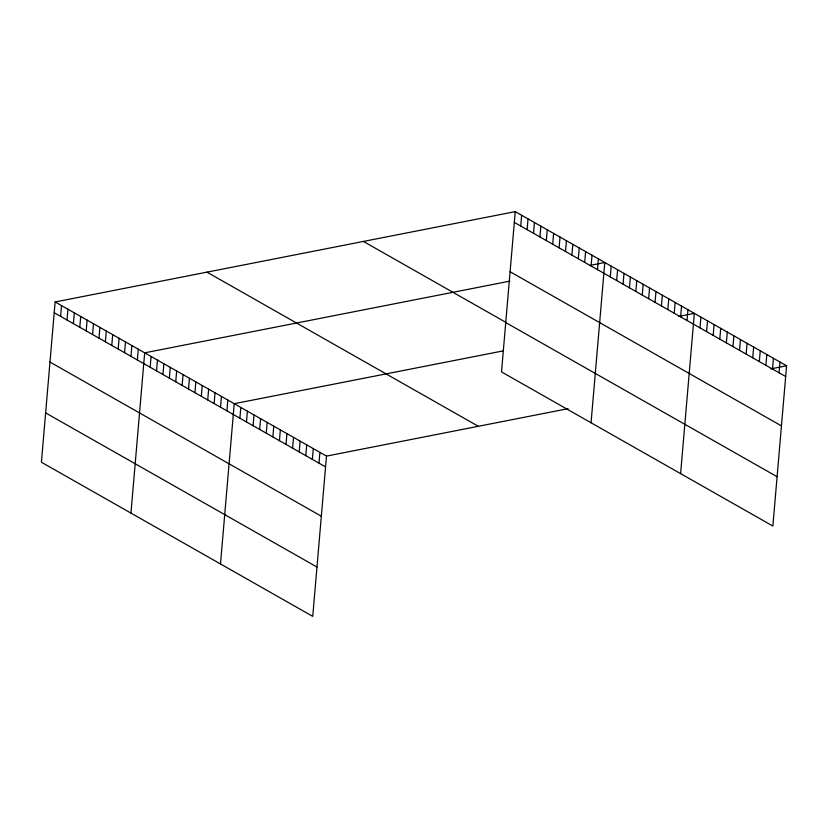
<?xml version="1.0" encoding="UTF-8"?>
<svg xmlns="http://www.w3.org/2000/svg" width="828" height="828" viewBox="0 0 828 828"><rect width="100%" height="100%" fill="white"/><g stroke="black" fill="none" stroke-linecap="round" stroke-linejoin="round"><path stroke-width="1.24" d="M55.134 301.961L41.4 462.221L312.746 616.374L326.491 456.104L55.134 301.961L515.254 211.626L786.6 365.779L772.866 526.039L501.509 371.896L515.254 211.626M60.61 316.368L61.531 305.594M67.006 320.001L67.927 309.227M73.402 323.634L74.323 312.86M79.798 327.267L80.72 316.493M86.195 330.9L87.116 320.125M92.591 334.533L93.512 323.758M98.987 338.166L99.909 327.391M105.384 341.798L106.305 331.024M111.78 345.431L112.701 334.657M118.176 349.064L119.097 338.29M124.573 352.697L125.494 341.923M130.969 356.33L131.89 345.555M137.365 359.963L138.286 349.199M130.948 513.091L144.683 352.831L509.903 281.127M150.158 367.239L151.079 356.464M156.554 370.872L157.475 360.097M162.95 374.504L163.872 363.73M169.347 378.137L170.268 367.363M175.743 381.77L176.664 370.996M182.139 385.403L183.06 374.629M188.536 389.036L189.457 378.261M194.932 392.669L195.853 381.894M201.328 396.301L202.249 385.527M207.724 399.934L208.646 389.16M214.121 403.567L215.042 392.793M220.517 407.2L221.438 396.426M226.913 410.833L227.835 400.059M220.486 563.961L234.231 403.691L503.393 350.855M239.892 418.212L240.813 407.438M246.485 421.959L247.406 411.185M253.078 425.695L253.999 414.931M259.661 429.442L260.592 418.668M266.254 433.189L267.175 422.415M272.847 436.936L273.768 426.161M279.429 440.672L280.361 429.898M286.022 444.419L286.943 433.644M292.615 448.165L293.536 437.391M299.198 451.902L300.129 441.127M305.791 455.648L306.712 444.874M312.384 459.395L313.305 448.621M318.977 463.131L319.898 452.367M520.729 226.034L521.65 215.259M527.125 229.666L528.047 218.892M533.522 233.299L534.443 222.525M539.918 236.932L540.839 226.158M546.314 240.565L547.236 229.801M552.711 244.198L553.632 233.434M559.107 247.841L560.028 237.067M565.503 251.474L566.424 240.7M571.889 255.107L572.821 244.332M578.286 258.74L579.217 247.965M584.682 262.373L585.613 251.598M591.078 266.005L592.01 255.231M597.474 269.638L598.406 258.864M591.057 422.766L604.802 262.497L590.281 265.343M610.267 276.904L611.199 266.13M616.663 280.537L617.595 269.762M623.06 284.17L623.991 273.395M629.456 287.802L630.377 277.028M635.852 291.435L636.773 280.661M642.249 295.068L643.17 284.294M648.645 298.701L649.566 287.937M655.041 302.334L655.962 291.57M661.437 305.977L662.359 295.203M667.834 309.61L668.755 298.836M674.23 313.243L675.151 302.468M680.626 316.876L681.547 306.101M687.023 320.508L687.944 309.734M680.606 473.626L694.34 313.367L678.712 316.431M700.012 327.888L700.933 317.114M706.595 331.624L707.526 320.85M713.187 335.371L714.109 324.597M719.78 339.118L720.702 328.343M726.363 342.854L727.294 332.08M732.956 346.601L733.877 335.826M739.549 350.347L740.47 339.573M746.142 354.084L747.063 343.32M752.724 357.831L753.656 347.056M759.317 361.577L760.239 350.803M765.91 365.324L766.831 354.55M772.493 369.06L773.424 358.286M779.086 372.807L780.007 362.033M326.491 456.104L568.049 408.68M770.971 368.843L786.6 365.779M514.333 222.401L785.679 376.554M510.1 271.739L781.446 425.882M363.42 241.434L506.26 322.589M505.742 322.558L777.088 476.711M206.979 272.153L478.325 426.296M54.213 312.736L325.559 466.878M49.99 362.064L321.336 516.217M45.633 412.893L316.979 567.035"/></g></svg>
